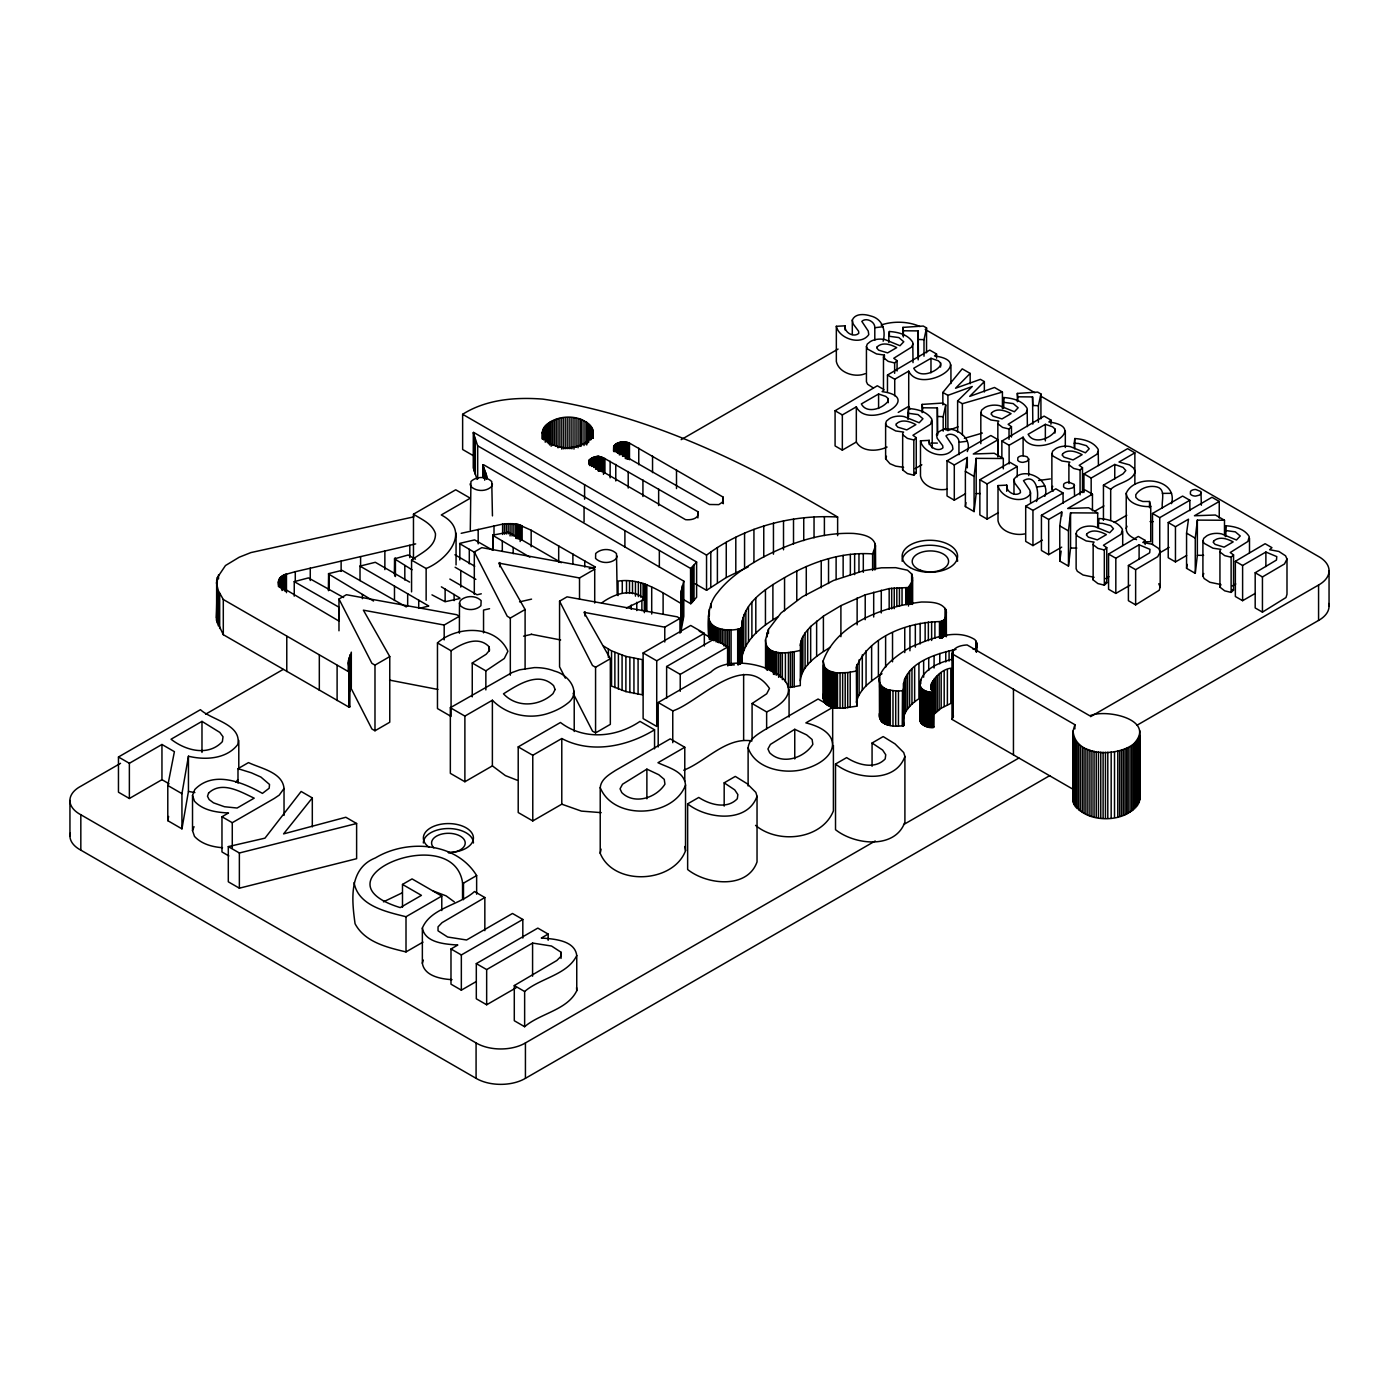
<?xml version="1.0" encoding="UTF-8"?>
<svg xmlns="http://www.w3.org/2000/svg" width="1399" height="1399" viewBox="0 0 1399 1399"><rect width="100%" height="100%" fill="white"/><g stroke="black" fill="none" stroke-linecap="round" stroke-linejoin="round"><path stroke-width="1.5" d="M723.3 499.565L722.339 502.276L718.789 504.619L709.468 504.497L619.879 453.276L613.969 449.236L613.881 446.019L620.561 442.119L629.48 443.116L723.178 497.135L723.3 503.71M883.468 388.765L883.486 356.378L884.413 355.084L876.508 353.93L867.625 349.068L866.436 346.567L867.275 344.049L870.283 341.618A13.465 7.764 0 0 1 885.077 339.607L899.994 345.728L903.771 341.741L898.84 337.579L888.82 336.215L888.82 342.423M908.003 413.23L908.528 408.525C917.149 409.085 927.205 411.481 931.961 419.368L930.58 424.247L912.935 435.281L916.258 437.677L916.258 472.862L913.827 475.17L907.409 473.579L902.652 469.924L902.67 433.393L903.597 432.099L895.692 430.944L886.809 426.083L885.619 423.582L886.459 421.064L889.467 418.633A13.465 7.764 0 0 1 904.261 416.622L919.178 422.743L922.955 418.756L918.024 414.594L908.003 413.23L908.003 419.438M902.652 469.924L902.67 468.578M997.837 456.878L997.854 422.411L998.799 421.116L990.894 419.98L982.011 415.101L980.821 412.6L981.661 410.082L984.651 407.651A13.465 7.764 0 0 1 999.446 405.64L1014.38 411.761L1018.157 407.774L1013.226 403.612L1003.205 402.247L1003.205 408.473M1068.888 483.407L1068.906 463.419L1069.833 462.142L1061.928 460.988L1053.062 456.126L1051.873 453.626L1052.713 451.108L1055.703 448.659A13.465 7.764 0 0 1 1070.497 446.666L1085.432 452.786L1089.209 448.782L1086.463 445.686L1078.507 443.466L1074.24 443.273L1074.24 447.418M1098.512 523.226L1099.037 518.504C1107.658 519.064 1117.696 521.46 1122.453 529.347L1121.089 534.226L1103.444 545.278L1106.766 547.656L1106.766 582.858L1104.336 585.149L1097.9 583.575L1093.144 579.903L1093.161 543.372L1094.105 542.095L1086.201 540.941L1077.317 536.062L1076.128 533.561L1076.968 531.043L1079.958 528.612A13.465 7.764 0 0 1 1094.752 526.601L1109.687 532.739L1113.464 528.735L1110.719 525.639L1102.762 523.401L1098.512 523.226L1098.512 527.353M1093.144 579.903L1093.161 578.574M1225.297 530.483L1225.821 525.762C1234.443 526.321 1244.48 528.717 1249.237 536.621L1247.873 541.483L1230.228 552.535L1233.551 554.913L1233.551 590.116L1231.12 592.407L1224.685 590.833L1219.945 587.16L1219.945 550.629L1220.89 549.352L1212.985 548.198L1204.102 543.319L1202.913 540.818L1203.752 538.318L1206.742 535.869A13.465 7.764 0 0 1 1221.537 533.876L1236.471 539.997L1240.248 535.992L1235.317 531.847L1225.297 530.483L1225.297 536.691M1219.945 587.16L1220.89 584.537L1209.855 582.264L1204.102 578.521L1202.913 576.021L1202.913 540.818M1073.05 731.047C1075.341 757.121 1116.332 756.876 1133.225 744.373C1157.585 719.681 1106.067 708.471 1089.804 715.798L967.129 644.956C961.27 645.254 953.366 646.915 952.019 653.753L1074.869 724.682L1073.05 731.047L1073.05 796.696C1075.271 826.896 1139.153 825.76 1139.468 794.982M413.474 558.656L413.474 514.185L455.724 489.79L470.291 498.201L441.28 514.954C471.533 530.728 447.995 559.513 426.135 568.519L426.135 600.276M1036.467 501.507C1039.789 493.322 1036.099 472.932 1023.491 480.661L1029.909 490.315L1030.451 493.864C1022.739 505.231 1000.582 497.922 998.012 485.575L1006.738 485.121C1005.829 491.836 1015.464 497.205 1020.466 492.623L1020.256 490.507L1014.73 483.075L1013.978 479.315C1023.246 465.587 1051.628 479.437 1044.826 496.33M415.695 543.896L295.276 571.684L284.102 574.849L279.713 578.189L278.436 582.841L281.304 587.003L339.065 621.121M483.145 477.164L483.529 464.695L683.796 581.162L681.278 590.868L680.841 603.354C661.657 592.302 641.616 577.402 618.043 581.127L618.043 595.624M680.841 632.016L683.796 616.364L683.796 581.162M708.593 636.353C707.684 621.296 707.107 604.63 717.704 592.476C728.879 577.944 744.495 567.714 760.234 558.743C788.756 543.389 820.828 532.075 853.617 533.439C861.539 534.173 874.253 536.009 875.494 545.802L875.494 568.571M800.298 645.586L801.767 638.609L805.09 632.96L810.668 626.472L823.399 616.155L840.904 605.627L865.212 594.855L889.169 588.577L908.318 587.493L912.41 581.005L911.641 573.905L907.514 570.215L895.71 567.679L881.405 567.819L863.952 570.635L833.524 580.463L802.396 596.778L781.027 612.989L768.436 629.445L765.55 639.798L765.55 668.774M800.298 680.788C801.889 664.717 818.083 654.977 830.394 647.142M824.833 667.655L829.012 670.943L829.012 706.145L834.434 707.859L842.635 708.209L856.853 706.163L856.45 666.973C869.548 635.758 908.441 622.135 940.565 621.558C945.497 621.086 946.983 614.371 946.126 610.331C941.912 601.605 929.705 602.095 921.504 602.007C884.081 606.466 836.934 623.08 823.137 660.923L823.189 698.136L824.833 702.858L824.833 667.655L823.137 660.923M856.45 702.158C859.301 689.112 871.402 680.579 882 673.776M956.007 649.433C935.686 653.683 901.183 664 903.999 690.057M349.016 692.662L351.306 687.329L351.306 652.144L348.194 663.056L349.715 671.712L349.663 707.09M887.473 375.054L929.723 350.082L936.561 354.017L934.515 355.941C977.936 361.764 920.122 394.85 908.72 371.155L894.73 379.234L887.473 375.054L887.473 391.615M1001.859 441.087L1044.109 416.115L1050.929 420.067L1048.9 421.973C1092.304 427.797 1034.508 460.901 1023.106 437.188L1009.116 445.267L1001.859 441.087L1001.859 457.648M973.057 649.206C978.233 650.99 977.621 641.931 974.771 639.535C957.021 628.501 933.448 637.612 916.048 644.922C905.136 648.139 860.805 678.358 887.631 689.742C892.824 690.529 898.875 691.823 903.946 690.232M879.376 713.577C877.995 726.448 895.325 727.358 903.946 725.434M741.697 626.927L740.421 628.606L740.421 663.808L741.697 662.129L741.697 626.927C742.327 603.004 766.092 588.297 784.559 577.647C811.035 562.223 841.603 551.643 872.609 553.917L875.494 545.802M741.697 662.129L742.327 620.229M933.937 726.693C931.262 729.526 920.315 725.626 919.93 720.223L919.79 683.342C922.71 669.142 938.799 662.776 951.46 659.401M919.877 717.687L919.93 720.223M348.981 707.142L223.298 634.691L216.583 620.457L217.352 577.595L225.466 565.546L239.212 557.222L250.946 552.57L414.017 516.808M216.408 617.886L217.352 577.595M934.06 679.04L934.06 714.242L941.177 708.209L950.813 703.417L950.813 668.215C939.481 669.491 926.523 684.88 933.465 692.225L933.203 727.497M823.364 694.096L823.189 698.136M888.82 336.215L889.344 331.511C897.966 332.07 908.021 334.466 912.778 342.353L913.022 362.638M1003.205 402.247L1003.73 397.543C1012.351 398.103 1022.389 400.499 1027.146 408.386L1027.391 426.608M1074.24 443.273L1074.782 438.552C1083.403 439.111 1093.441 441.507 1098.198 449.411L1098.442 465.552M965.45 493.725L954.293 500.177L947.036 495.98L947.036 460.796L954.293 464.975L967.304 457.456L965.38 471.376L965.38 506.578L974.089 511.597L974.089 476.412L976.187 458.365L1003.31 458.505L1003.31 468.857M974.089 511.597L976.187 493.55L976.187 458.365M1061.701 547.149L1048.673 554.669L1041.433 550.472L1041.433 515.287L1048.673 519.466L1061.701 511.947L1059.777 525.884L1059.777 561.069L1068.469 566.088L1068.469 530.903L1070.567 512.856L1097.69 512.996L1097.69 527.493M1068.469 566.088L1070.567 548.041L1070.567 512.856M1186.632 555.473L1175.457 561.926L1168.217 557.746L1168.217 522.544L1175.457 526.723L1188.485 519.204L1186.562 533.141L1186.562 568.326L1195.271 573.363L1195.271 538.16L1197.352 520.113L1224.492 520.253L1224.492 534.75M1195.271 573.363L1197.352 555.316L1197.352 520.113M542.287 432.501C547.674 412.023 590.763 411.463 593.089 433.882C585.342 452.402 547.236 452.909 542.287 432.501L542.287 438.709M965.38 506.578L965.94 502.591M1059.777 561.069L1061.141 551.119M1186.562 568.326L1187.104 564.357M757.034 796.276C747.311 823.696 706.792 819.219 687.643 803.865L687.643 869.513C706.792 884.868 747.311 889.344 757.034 861.924L757.034 796.276L755.827 792.376L747.136 783.702L735.297 776.41L724.175 782.828L724.175 806.121M904.908 756.439C895.185 783.86 854.684 779.383 835.518 764.029L835.518 829.677C854.684 845.031 895.185 849.508 904.908 822.087L904.908 756.439L903.719 752.557L895.028 743.883L883.171 736.573L872.067 743.009L872.067 766.302M658.195 746.961L658.195 702.49L710.832 672.115C737.798 645.883 830.027 682.607 766.635 711.916L752.085 703.505L752.085 739.511M118.46 756.999L129.373 763.294L161.952 744.478L174.403 751.665L167.793 785.486L167.793 820.671L181.94 828.855L181.94 793.653L188.445 756.212C205.058 760.304 226.655 759.132 237.795 744.46C241.957 724.21 211.389 720.013 200.442 709.678L118.46 756.999L118.46 792.201L129.373 798.497L161.952 779.68L169.069 783.79M181.94 828.855L188.445 791.414L188.445 756.212M167.793 820.671L168.614 816.456M684.776 747.258L657.985 762.717C668.127 767.631 684.531 771.251 685.527 785.101L685.527 850.749C673.164 883.381 613.724 886.441 600.223 853.32L600.223 787.654C600.94 779.226 609.195 774.521 615.577 770.394L670.226 738.847L684.776 747.258L684.776 781.132M600.223 853.32L601.08 849.141M748.115 785.958L748.115 747.835C748.815 739.389 757.069 734.702 763.469 730.558L818.1 699.01L832.667 707.422L832.667 743.429M450.338 707.702L512.244 672.464L519.571 669.824L534.331 667.603A33.821 19.534 0 0 1 554.634 671.118C568.554 674.51 582.491 692.785 567.19 703.627A61.539 35.535 0 0 1 546.449 713.945C527.545 719.471 506.281 714.434 492.378 700.234L464.888 716.096L450.338 707.702L450.338 773.35L464.888 781.744L492.378 765.883L492.378 700.234M685.527 785.101C673.164 817.733 613.724 820.793 600.223 787.654M832.667 707.422L805.876 722.881C845.661 732.621 837.564 760.339 803.411 769.38C784 774.521 755.163 768.716 748.115 747.835M924.005 356.22L924.005 339.66L926.54 327.926L923.305 326.054L902.95 327.383L902.95 335.655M943.188 431.172L943.188 416.675L945.724 404.941L942.489 403.069L922.133 404.398L922.133 412.67M1038.39 422.271L1038.39 405.693L1040.926 393.958L1037.691 392.105L1017.335 393.416L1017.335 401.705M742.327 655.414C746.786 637.647 762.98 625.738 777.896 616.767M1073.05 796.696L1073.733 793.898M918.933 663.546L918.933 698.748C910.434 704.169 900.396 714.224 903.999 725.259M422.953 942.139L406.007 951.915C387.261 947.455 364.824 942.174 355.066 923.742C351.814 900.187 348.334 868.639 375.404 857.919C406.952 838.928 456.161 841.971 476.639 875.564L476.639 894.188M913.022 343.997L911.396 347.232L893.751 358.266L897.074 360.662L897.074 371.015M1027.391 410.047L1025.782 413.265L1008.137 424.317L1011.46 426.695L1011.46 437.048M1098.442 451.055L1096.833 454.273L1079.189 465.325L1082.494 467.703L1082.494 492.553M415.416 559.18L408.158 555.001L394.518 558.831L412.005 569.778M452.017 979.65C441.227 979.09 424.352 976.1 422.358 963.264L422.358 928.062C430.822 907.776 459.397 905.293 474.488 891.548L484.841 897.528L484.841 930.65M422.358 963.264L423.25 960.046M1160.191 551.783L1157.742 556.68L1135.638 569.673L1128.398 565.493L1128.398 600.696L1135.638 604.875L1159.211 590.273L1160.191 586.985L1160.191 551.783L1158.774 548.548L1152.111 544.211L1142.861 542.462L1145.151 540.399L1138.331 536.447L1108.568 554.056L1108.568 589.241L1115.825 593.421L1130.147 585.149M1286.993 559.04L1284.527 563.937L1262.44 576.948L1255.183 572.751L1255.183 607.953L1262.44 612.132L1285.996 597.53L1286.993 594.243L1286.993 559.04L1285.559 555.805L1278.896 551.468L1269.662 549.72L1271.936 547.656L1265.116 543.721L1235.352 561.314L1235.352 596.499L1242.609 600.696L1255.148 593.456M903.597 467.301L895.692 466.147L889.939 463.699L885.619 458.767L886.459 456.266M1053.062 491.311L1051.873 488.811L1052.713 486.31M1136.495 539.647C1132.001 537.443 1125.88 534.313 1126.23 528.455L1126.23 493.252C1134.589 473.579 1178.325 477.828 1171.558 503.657M1126.23 528.455L1126.982 526.216M1202.913 576.021L1203.752 573.503M576.755 955.517C567.382 974.998 540.014 978.146 524.642 991.506L514.29 985.543L514.29 1020.728L524.642 1026.709C540.014 1013.331 567.382 1010.183 576.755 990.719L576.755 955.517C574.779 940.041 553.304 938.939 541.326 938.012L548.163 934.077L548.163 940.285M470.291 529.976L470.938 481.483C476.359 476.202 486.415 476.115 491.748 481.588L492.448 515.899M459.484 603.021L460.358 600.573C465.762 595.309 475.835 595.222 481.151 600.678L480.906 605.697C475.52 610.943 465.552 610.821 460.236 605.505L459.484 603.021L459.379 633.205M1073.016 789.246L952.019 719.401L953.488 715.973M492.448 484.124L491.504 486.607C486.118 491.836 476.132 491.714 470.833 486.397L470.081 483.932M617.186 556.155L616.242 558.621C610.856 563.867 600.888 563.745 595.572 558.428L595.677 553.497C601.098 548.233 611.171 548.146 616.487 553.602L617.186 594.26M222.511 847.724C212.333 846.92 201.666 844.157 194.496 836.41L192.52 830.621L192.52 795.436L194.793 789.543C213.505 770.097 242.796 782.286 262.435 793.39L269.168 788.232L269.535 784.472L260.896 777.057L251.4 772.825L237.987 768.663L237.987 783.16M192.52 830.621L194.041 826.704M1028.72 459.099L1026.988 461.355L1023.071 462.352A5.509 3.183 0 0 1 1017.755 460.288L1017.842 457.77A5.544 3.2 0 0 1 1023.071 455.742L1027.041 456.756L1028.72 459.099L1028.72 475.66M1074.572 485.558L1072.823 487.814L1068.923 488.811A5.509 3.183 0 0 1 1063.59 486.765L1063.677 484.229A5.544 3.2 0 0 1 1068.906 482.2L1074.17 484.334L1074.572 495.911M1201.356 492.815L1199.608 495.071L1195.708 496.085A5.509 3.183 0 0 1 1190.392 494.022L1190.462 491.486A5.544 3.2 0 0 1 1195.69 489.475L1200.972 491.591L1201.356 505.231M237.987 768.663L248.497 762.595C260.739 768.471 282.598 772.248 284.032 788.511L279.24 795.104L274.326 798.427L232.269 822.699L221.969 816.754L221.969 851.956L228.824 855.926M852.306 334.518L852.306 320.039C855.296 313.149 864.565 314.023 870.475 315.912C882.384 318.675 886.057 330.164 883.154 341.199M589.171 460.149L588.944 462.894L594.732 466.969L685.527 519.659C690.441 520.288 699.92 518.907 697.909 511.719L603.494 457.823L598.107 456.371L592.302 457.788L589.171 460.149L588.979 464.59M235.801 782.268L237.795 779.663M312.309 797.92L283.577 833.891L345.833 817.261L356.623 823.504L356.623 858.689L239.369 888.19L228.299 881.807L228.299 846.605L264.971 838.158L301.135 791.467L312.309 797.92L312.309 826.896M942.856 404.853L942.856 392.437L962.232 368.846L970.154 373.428L970.154 383.781M690.739 603.651L690.931 568.414L696.615 562.031L473.701 432.413M691.228 568.204L690.949 603.616L696.615 597.233L696.615 562.031M970.154 373.428L955.552 388.24L980.419 379.339L984.354 381.612L984.354 391.965M984.354 381.612L969.717 396.372L994.497 387.471L1002.418 392.052L1002.418 408.613M957.616 432.011L957.616 400.953L972.27 386.491L947.91 395.357L942.856 392.437M894.643 373.306L894.643 362.953L897.074 360.662M913.827 475.17L913.827 439.968L916.258 437.677M1009.029 439.338L1009.029 429.003L1011.46 426.695M1080.08 494.861L1080.08 470.012L1082.494 467.703M1104.336 585.149L1104.336 549.964L1106.766 547.656M1231.12 592.407L1231.12 557.222L1233.551 554.913M695.303 583.82L706.547 590.326L706.547 555.123C743.848 527.091 791.274 514.395 837.634 517.018L837.634 535.642M706.547 590.326L726.256 577.525L748.308 566.822M601.518 603.056C613.619 594.085 631.981 587.23 644.747 599.192L644.747 611.625M411.568 591.864L411.568 560.107C420.574 553.147 435.893 547.306 435.474 533.684C432.378 523.663 421.624 519.449 413.474 514.185M383.448 901.848L402.23 892.824M708.593 615.647C708.663 630.949 729.701 631.614 740.421 628.606M626.367 607.97L644.747 599.192M473.824 455.952L462.632 449.499L462.632 414.296C486.327 399.292 515.566 397.019 542.882 399.117C648.314 414.576 746.699 462.947 837.634 517.018M338.978 630.792L338.978 599.017L346.445 594.715L456.686 614.703L459.379 616.26L444.183 625.038L363.39 610.174L389.761 656.586L389.761 722.234L374.984 730.768L371.907 728.984L350.607 687.364M474.313 594.295L474.313 551.94L481.781 547.639L592.022 567.627L594.715 569.183L594.715 603.074M120.541 763.329L80.827 786.238A33.419 19.289 0 0 0 80.827 814.743L80.827 850.137L476.08 1078.332A34.38 19.848 0 0 0 525.429 1078.332L1049.775 775.606M205.618 714.189L283.14 669.439M681.156 439.653L838.053 349.068M201.981 721.377L171.045 739.232C185.455 750.511 208.171 756.772 222.371 741.645L223.018 736.766L219.8 732.394L201.981 721.377L201.981 752.435M594.715 569.183L579.518 577.962L498.726 563.097L525.097 609.509L525.097 668.809M338.978 599.017L371.907 663.336L374.984 665.12L389.761 656.586M835.081 410.746L877.33 385.774L884.168 389.709L882.122 391.633C925.543 397.456 867.73 430.542 856.328 406.847L842.338 414.926L835.081 410.746L835.081 445.931L842.338 450.128L856.328 442.032L856.328 406.847M437.467 642.91L451.073 650.78L451.073 716.428L437.467 708.559L437.467 642.91C457.263 625.353 496.26 624.776 507.889 651.287L504.287 658.509L485.855 670.855L472.25 663.004L472.25 696.877M930.982 358.301L913.739 368.252C919.16 378.622 935.249 372.921 940.67 365.261L940.548 362.918L938.169 360.715L930.982 358.301L930.982 372.799M878.589 393.993L861.347 403.944C866.768 414.314 882.856 408.613 888.278 400.953L888.155 398.593L885.777 396.407L878.589 393.993L878.589 408.491M451.073 650.78C461.757 643.557 478.336 635.321 489.125 646.793L489.545 650.238L486.153 654.277L472.25 663.004M474.313 551.94L507.242 616.26L510.32 618.043L525.097 609.509M565.371 678.165L559.565 666.816L559.565 601.168L567.032 596.848L677.256 616.837L679.966 618.41L679.966 633.222M898.228 412.408L908.72 406.34L908.72 371.155M221.969 816.754L228.509 812.976C216.425 812.364 203.152 810.581 194.496 801.225L192.52 795.436M679.966 618.41L664.77 627.172L583.978 612.325L610.331 658.719L610.331 724.367L595.572 732.901L592.494 731.135L573.118 693.292M915.121 468.665L921.836 464.783M947.036 460.796L990.824 435.509L998.064 439.706L998.064 456.266M559.565 601.168L592.494 665.487L595.572 667.253L610.331 658.719M998.064 439.706L973.284 454.01L994.252 453.276L1003.31 458.505M704.327 633.327L656.726 660.8L656.726 726.448L643.12 718.596L643.12 652.948L690.704 625.458L704.327 633.327L704.327 646.023M1045.35 424.334L1028.125 434.285C1033.546 444.655 1049.617 438.954 1055.056 431.312L1054.916 428.951L1052.555 426.765L1045.35 424.334L1045.35 440.912M998.396 512.594L987.117 519.116L979.86 514.937L979.86 479.735L1009.973 462.352L1017.23 466.532L1017.23 476.884M601.22 812.644L581.407 811.105L561.786 804.18L532.774 820.933L518.207 812.539L518.207 746.891L560.457 722.496C583.995 740.543 616.312 737.535 639.99 721.394L654.557 729.788L654.557 748.85M666.624 698.276L666.624 666.519L714.224 639.028L727.83 646.898L727.83 665.959M979.86 479.735L987.117 483.932L1017.23 466.532M518.207 746.891L532.774 755.285L561.786 738.532C591.34 754.131 627.207 746.541 654.557 729.788M666.624 666.519L680.229 674.37L727.83 646.898M1042.36 540.154L1032.952 545.593L1025.694 541.396L1025.694 506.211L1055.808 488.811L1063.065 493.008L1063.065 503.36M658.195 702.49L672.762 710.902C698.731 702.543 743.673 650.343 769.467 688.413L766.704 693.799L752.085 703.505M1083.928 492.518L1083.928 473.876L1127.611 448.659L1134.869 452.839L1134.869 483.897M1025.694 506.211L1032.952 510.39L1063.065 493.008M1083.928 473.876L1091.168 478.056L1114.758 464.451L1123.047 467.388L1125.793 470.536L1122.995 473.859L1103.444 485.138L1103.444 520.341M1134.869 452.839L1119.008 462.002L1129.483 464.87L1133.645 468.105L1135.254 471.48C1132.595 481.746 1117.469 482.638 1110.684 489.335L1103.444 485.138M1041.433 515.287L1085.204 490L1092.462 494.197L1092.462 510.757M402.492 907.199L402.492 884.43L412.058 878.904L441.787 896.059L441.787 910.557M1092.462 494.197L1067.664 508.502L1088.632 507.767L1097.69 512.996M646.88 769.135L622.52 784.244L620.054 788.809L621.786 792.603C634.429 805.177 656.341 797.85 664.945 784.157L664.245 779.348L658.789 774.731L646.88 769.135L646.88 798.794M1094.805 511.16L1103.881 505.931M402.492 884.43L421.431 895.36L400.236 907.601C308.794 879.516 452.996 820.234 462.544 882.612L463.489 883.154L476.639 875.564M354.087 882.559C358.057 905.887 386.474 911.833 406.007 916.73L441.787 896.059M683.744 770.219C706.128 761.353 725.959 736.836 751.997 740.928M1114.269 522.457L1126.772 515.234M484.841 897.528L442.067 922.641L438.044 926.837L438.027 930.825L447.628 937.015L466.567 939.988L512.489 913.477L522.824 919.458L522.824 938.082M1152.496 544.526L1152.496 513.468L1182.61 496.085L1189.85 500.265L1189.85 510.618M1152.496 513.468L1159.736 517.647L1189.85 500.265M794.754 729.299L770.412 744.408L767.929 748.972L769.66 752.767C782.321 765.358 804.233 758.013 812.836 744.338L812.12 739.529L806.663 734.895L794.754 729.299L794.754 758.957M1168.217 522.544L1211.989 497.275L1219.246 501.454L1219.246 518.015M687.643 803.865L698.766 797.447C709.783 804.687 727.008 809.601 737.308 798.742L737.868 794.58L734.737 789.893L724.175 782.828M1108.568 554.056L1115.825 558.236L1139.101 544.788L1149.995 549.352L1149.681 552.797L1128.398 565.493M1219.246 501.454L1194.449 515.759L1215.416 515.024L1224.492 520.253M476.237 981.556L461.338 990.16L450.985 984.179L450.985 948.977L457.805 945.042C445.756 944.168 425.174 943.118 422.358 928.062M1105.612 578.644L1108.97 576.703M450.985 948.977L461.338 954.957L522.824 919.458M1169.144 547.411L1159.736 552.85L1159.736 517.647M516.039 987.816L486.66 1004.779L476.307 998.799L476.307 963.614L537.811 928.097L548.163 934.077M835.518 764.029L846.64 757.611C857.657 764.851 874.9 769.765 885.2 758.905L885.742 754.761L882.629 750.074L872.067 743.009M476.307 963.614L486.66 969.577L532.582 943.066L551.538 946.039L561.016 952.212L561.086 956.234L556.802 960.518L514.29 985.543M1235.352 561.314L1242.609 565.493L1265.885 552.045L1276.78 556.61L1276.465 560.055L1255.183 572.751M1232.397 585.919L1235.772 583.978M80.827 814.743L476.08 1042.937A34.38 19.848 0 0 0 525.429 1042.937L875.214 840.991M903.579 824.606L1018.909 758.013M1090.59 716.638L1318.575 585.027A34.276 19.796 0 0 0 1318.575 556.522L1040.559 396.022M1136.845 725.329L1318.575 620.422A34.276 19.796 0 0 0 1328.735 603.529M595.205 567.277L589.136 568.711M428.601 606.082L420.032 608.198M933.623 692.173L933.465 727.428M406.305 606.956L342.055 570.355L328.625 573.642L328.45 590.693M865.177 373.673C855.139 377.992 838.805 372.903 836.34 361.502L836.34 326.299L845.066 325.827C844.157 332.542 853.792 337.911 858.794 333.329L858.584 331.231L853.058 323.799L852.306 320.039M887.071 447.05C877.575 451.58 862.186 452.279 856.328 442.032M459.694 598.58L445.057 601.727L431.976 594.855M944.535 428.601L947.91 430.542L958.053 426.852M957.616 400.953L962.372 403.699L1002.418 392.052M964.383 438.324L982.395 433.078M294.245 596.131L294.245 581.634L308.41 577.909L343.612 597.513M1050.352 478.913L1038.635 480.487M228.299 846.605L239.369 852.988L356.623 823.504M360.015 580.602L360.015 566.105L375.317 562.293L409.61 582.089M932.748 727.55L933.29 692.278M461.18 533.316L502.608 524.118L518.032 524.38L531.165 530.221L595.274 566.997M519.554 601.867L531.55 599.139M523.558 636.16L531.55 634.324M489.545 608.705L483.547 610.069L483.547 632.838M481.291 593.806L477.042 594.767L449.848 579.064M947.106 489.178C937.347 491.206 922.641 486.957 920.49 476.027L920.49 440.825L929.216 440.353C928.306 447.068 937.942 452.437 942.943 447.855L942.734 445.756L937.208 438.324L936.456 434.564C945.724 420.837 974.106 434.669 967.304 451.58M1024.61 533.928C1014.852 535.974 1000.163 531.707 998.012 520.778L998.012 485.575M765.55 639.798C765.305 657.233 789.456 653.106 800.298 650.395M788.424 652.511L788.424 687.696L800.298 685.58L800.455 643.243M933.116 692.313L932.941 727.532M829.012 670.943L836.462 672.936L847.707 672.569L856.853 670.978L856.45 666.973M874.795 340.149L874.795 327.733L883.154 326.701M958.945 454.675L958.945 442.259L967.304 441.227M1036.467 487.009L1044.826 485.978M727.585 629.847L727.585 665.05L734.388 664.875M1145.186 541.798L1150.73 541.693L1150.73 506.49L1149.541 501.489L1142.826 501.489L1138.489 499.915L1135.866 497.432L1135.778 494.721C1140.15 488.006 1149.348 485.033 1157.008 486.974C1166.329 489.475 1161.153 501.314 1162.394 507.889M1150.73 506.49C1141.689 507.26 1127.437 503.92 1126.23 493.252M1162.394 493.392L1171.558 493.305M976.187 493.55L980.349 493.567M1070.567 548.041L1076.828 548.076M1197.352 555.316L1203.612 555.333M1150.083 521.6L1153.196 521.635M902.95 327.383L903.369 330.776L918.181 330.898L918.426 358.109M1017.335 393.416L1017.755 396.809L1032.567 396.931L1032.812 405.5L1038.39 405.693M922.133 404.398L922.553 407.791L937.365 407.913L937.61 435.124M931.017 443.046L937.365 443.098M918.426 339.467L924.005 339.66M937.61 416.482L943.188 416.675M919.79 683.342C919.598 689.917 927.257 692.418 932.661 692.348M1094.105 577.28L1083.071 575.006L1077.317 571.264L1076.128 568.763L1076.128 533.561M611.538 650.867L625.895 656.411L642.316 659.611L642.316 694.796L625.895 691.596L611.538 686.052L611.538 650.867L603.529 646.058M894.643 362.953L888.225 361.379L883.468 357.707M1009.029 429.003L1002.593 427.412L997.837 423.74M913.827 439.968L907.409 438.394L902.652 434.722M1080.08 470.012L1073.645 468.42L1068.888 464.765M1231.12 557.222L1224.685 555.63L1219.945 551.975M1104.336 549.964L1097.9 548.373L1093.144 544.718M188.445 791.414L194.881 792.568M531.235 634.272L560.632 639.955M389.587 680.124L437.887 689.462M433.218 890.988L446.141 895.885L454.29 901.865M517.105 780.187L505.389 775.606L492.378 765.883M1232.187 589.556L1233.551 590.116M914.894 472.302L916.258 472.862M1105.385 582.281L1106.766 582.858M873.378 387.995L867.625 384.253L866.436 381.752L866.436 346.567M216.408 582.701L218.261 590.57L223.298 599.489L348.981 671.94L349.05 707.177M492.728 550.227L474.611 539.892L459.869 543.337L459.799 559.915M473.247 432.641L477.689 445.844L690.546 568.414L690.651 603.651L683.202 599.402M294.245 581.634L338.785 607.096L338.785 619.512M925.211 329.43L1034.893 392.752M1186.562 533.141L1195.271 538.16M965.38 471.376L974.089 476.412M1059.777 525.884L1068.469 530.903M462.632 414.296L706.547 555.123M699.238 631.141L714.102 639.728M561.331 562.713L508.467 532.18L492.903 535.1L492.798 549.842L492.745 535.187M529.854 557.169L492.798 535.345M643.12 652.948L656.726 660.8M454.937 554.773L474.716 566.193M411.568 560.107L426.135 568.519M360.015 566.105L428.601 605.924M167.793 785.486L181.94 793.653M441.367 586.846L459.869 598.02M328.433 573.905L373.533 601.028M459.624 543.616L474.698 552.483M455.13 567.242L475.87 579.378M825.375 668.285L825.375 703.487L828.26 705.726L828.26 670.541M755.565 825.375C778.299 844.436 821.878 839.592 833.402 810.913L833.402 745.265M908.72 406.34L910.049 408.98M482.83 465.098L487.079 477.811M1158.774 583.75L1160.191 586.985M473.771 469.714L473.527 432.378L473.247 467.826L477.094 479.385M348.841 704.047L349.715 706.897M684.793 846.517L685.527 850.749M920.49 440.825C923.078 453.171 945.234 460.481 952.946 449.114L952.387 445.564L945.969 435.911C950.306 431.609 959.399 436.208 958.945 442.259M836.34 326.299C838.91 338.645 861.084 345.955 868.779 334.588L868.237 331.038L861.819 321.385C866.156 317.083 875.249 321.7 874.795 327.733M576.563 987.589L576.755 990.719M1329.05 570.775L1329.05 606.169M1318.575 585.027L1318.575 620.422M1265.885 552.045L1265.885 566.543M1262.44 576.948L1262.44 612.132M1249.499 538.265L1249.499 552.762M1242.609 565.493L1242.609 600.696M1225.821 525.762L1225.821 536.114M1175.457 526.723L1175.457 561.926M1149.541 501.489L1149.541 507.697M1145.151 540.399L1145.151 544.543M1139.818 730.75L1139.94 799.231M1139.713 735L1139.713 800.648M1139.293 736.434L1139.293 802.082M1139.101 544.788L1139.101 559.285M1138.699 737.85L1138.699 803.498M1137.929 739.249L1137.929 804.897M1136.985 740.596L1136.985 806.244M1135.883 741.907L1135.883 807.555M1135.638 569.673L1135.638 604.875M1134.624 743.166L1134.624 808.814M1133.225 744.373L1133.225 810.021M1131.669 745.51L1131.669 811.158M1129.99 746.576L1129.99 812.224M1128.171 747.591L1128.171 813.239M1126.615 748.325L1126.615 813.973M1124.988 749.007L1124.988 814.655M1123.275 749.619L1123.275 815.267M1122.697 531.008L1122.697 545.505M1121.491 750.161L1121.491 815.809M1119.655 750.651L1119.655 816.299M1117.784 751.053L1117.784 816.701M1115.825 558.236L1115.825 593.421M1114.758 464.451L1114.758 478.93M1114.513 751.595L1114.513 817.261M1111.173 752.015L1111.173 817.663M1110.684 489.335L1110.684 520.393M1107.798 752.26L1107.798 817.908M1105.455 752.33L1105.455 817.978M1103.111 752.312L1103.111 817.96M1100.768 752.172L1100.768 817.82M1098.46 751.945L1098.46 817.593M1096.239 751.63L1096.239 817.278M1094.053 751.211L1094.053 816.859M1091.937 750.703L1091.937 816.351M1091.168 478.056L1091.168 494.634M1089.908 750.091L1089.908 815.739M1087.862 749.374L1087.862 815.022M1085.904 748.587L1085.904 814.235M1084.05 747.713L1084.05 813.361M1082.301 746.769L1082.301 812.417M1080.36 745.562L1080.36 811.21M1078.577 744.268L1078.577 809.916M1077.003 742.904L1077.003 808.552M1076.006 741.907L1076.006 807.555M1075.149 740.858L1075.149 806.506M1074.869 724.682L1074.869 728.914M1074.782 438.552L1074.782 448.904M1074.432 739.791L1074.432 805.439M1073.855 738.672L1073.855 804.32M1073.383 737.5L1073.383 803.148M1072.788 733.863L1073.033 801.942M1065.321 430.944L1065.321 447.523M1061.701 511.947L1061.701 516.091M1054.916 428.951L1054.916 433.095M1051.873 453.626L1051.873 488.811M1050.929 420.067L1050.929 424.194M1048.673 519.466L1048.673 554.669M1040.926 393.958L1040.926 418.808M1032.952 510.39L1032.952 545.593M1032.567 396.931L1032.812 424.142M1030.521 492.011L1030.521 502.363M1023.106 437.188L1023.106 455.829M1017.755 396.809L1017.755 400.953M1013.978 479.315L1013.978 493.795M1013.453 689.217L1013.453 754.865M1009.116 445.267L1009.116 463.908M1006.738 485.121L1006.738 491.329M1003.73 397.543L1003.73 407.896M987.117 483.932L987.117 519.116M980.821 412.6L980.821 443.658M976.607 643.05L976.694 651.882M976.485 642.386L976.485 650.675M976.275 641.739L976.275 652.091M975.96 641.092L975.96 651.444M967.304 457.456L967.304 467.808M962.372 403.699L962.372 434.757M954.293 464.975L954.293 500.177M953.051 651.06L953.051 716.708M952.719 651.829L952.719 717.477M952.509 650.028L952.509 660.38M952.019 653.753L952.019 719.401M950.935 364.912L950.935 383.553M949.082 650.745L949.082 661.097M947.91 395.357L947.91 430.542M947.385 669.684L947.385 704.869M946.301 611.101L946.389 636.737M946.126 610.331L946.214 635.338M945.724 404.941L945.724 429.79M945.846 609.562L945.846 636.475M945.759 651.602L945.759 661.954M945.567 608.985L945.392 636.003M945.234 608.425L945.234 635.338M944.797 618.55L944.797 635.111M944.028 619.705L944.028 636.265M944.185 671.275L944.185 706.478M943.695 620.089L943.695 636.65M943.311 620.457L943.311 637.017M942.874 637.384L942.874 620.824L942.611 637.559M942.454 621.069L942.296 637.717M942.139 621.208L941.964 637.839M941.772 621.331L941.772 637.892M941.579 621.383L941.579 637.944M941.09 621.471L941.09 638.031M941.177 673.024L941.177 708.209M940.548 362.918L940.548 367.045M940.565 621.558L940.565 638.119M940.041 621.611L940.041 638.171M939.778 653.455L939.778 663.808M939.498 621.628L939.498 638.206M939.114 674.405L939.114 709.608M937.365 407.913L937.365 434.827M937.225 675.874L937.225 711.077M936.561 354.017L936.561 358.161M935.546 677.431L935.546 712.616M934.899 621.733L934.899 638.294M934.095 655.589L934.095 668.005M933.867 691.421L933.745 727.288M932.766 680.718L932.766 691.071M932.206 421.012L932.206 447.942M931.909 682.135L931.909 690.407M931.629 621.821L931.629 640.462M931.402 692.295L931.402 727.48M931.279 683.586L931.279 689.794M930.895 685.02L930.895 689.165M930.16 692.173L930.16 727.358M929.216 440.353L929.216 444.497M929.303 692.05L929.303 727.253M928.726 657.985L928.726 670.401M928.359 622.065L928.359 640.69M928.464 691.893L928.464 727.095M927.642 691.701L927.642 726.903M926.837 691.473L926.837 726.676M926.54 327.926L926.54 352.775M926.086 691.228L926.086 726.413M925.351 690.931L925.351 726.133M925.141 622.433L925.141 641.074M924.652 690.616L924.652 725.819M924.005 690.267L924.005 725.469M923.637 660.643L923.637 677.203M923.375 689.899L923.375 725.084M922.798 689.497L922.798 724.682M922.553 407.791L922.553 411.936M922.273 689.077L922.273 724.262M921.801 688.623L921.801 723.825M921.381 688.168L921.381 723.37M921.014 687.696L921.014 722.881M920.752 679.582L920.752 683.709M920.717 687.206L920.717 722.409M920.455 686.699L920.455 721.901M920.157 623.272L920.157 643.977M920.14 685.877L920.14 721.062M918.181 330.898L918.181 359.875M915.331 624.391L915.331 647.16M914.631 666.658L914.631 701.843M912.585 577.297L912.585 604.211M912.305 575.479L912.305 604.455M911.921 574.412L912.148 603.931M911.956 668.949L911.956 704.134M911.641 573.905L911.623 604.333M911.239 584.38L911.239 603.004M910.766 585.097L910.766 603.738M910.207 585.814L910.207 604.438M909.927 625.948L909.927 650.797M909.577 671.345L909.577 706.53M908.843 587.16L908.738 603.808M908.528 408.525L908.528 416.797M908.598 587.335L908.476 606.047M908.318 587.493L908.178 604.123M908.003 587.615L907.846 604.228M907.654 587.72L907.654 604.281M907.531 673.828L907.531 709.031M907.391 587.772L907.391 604.333M907.112 587.825L907.112 604.385M906.814 587.86L906.814 604.42M906.517 587.895L906.517 604.455M906.237 587.895L906.237 604.473M905.94 587.912L905.94 604.473M905.8 676.417L905.8 711.601M904.961 677.99L904.961 713.193M904.751 627.749L904.751 652.599M904.331 679.617L904.331 714.819M903.754 689.165L903.737 725.609M903.492 688.588L903.562 725.679M903.369 330.776L903.369 336.984M903.404 683.307L903.159 725.784M902.932 690.634L902.932 725.819M902.722 690.651L902.722 725.854M902.512 690.669L902.285 725.889M902.04 587.79L902.04 604.351M899.435 587.72L899.435 606.362M898.455 690.774L898.455 725.976M896.829 587.772L896.829 606.414M895.71 690.739L895.71 725.941M894.73 379.234L894.73 395.795M894.241 587.93L894.241 608.635M892.982 690.581L892.982 725.784M892.527 632.82L892.527 661.797M891.688 588.21L891.688 608.915M890.306 690.284L890.306 725.486M889.344 331.511L889.344 335.638M889.169 588.577L889.169 609.282M889.397 690.144L889.397 725.329M888.505 689.969L888.505 725.154M888.155 398.593L888.155 402.737M887.631 689.742L887.631 724.944M886.791 689.497L886.791 724.682M885.987 689.217L885.987 724.402M885.619 423.582L885.619 458.767M885.619 636.335L885.619 667.393M885.235 688.885L885.235 724.087M884.5 688.553L884.5 723.738M884.413 355.084L884.413 359.228M883.836 688.168L883.836 723.37M883.206 687.783L883.206 722.968M882.629 687.364L882.629 722.549M882.104 686.909L882.104 722.111M881.65 686.437L881.65 721.639M881.283 590.168L881.283 612.937M881.248 685.965L881.248 721.15M880.898 685.458L880.898 720.66M880.303 684.356L880.303 719.558M879.831 683.237L879.831 718.439M879.674 677.116L879.674 687.469M879.376 678.393L879.499 717.302M878.397 640.829L878.397 676.032M875.197 543.529L875.389 569.166M874.9 549.3L874.9 570.005M874.288 550.751L874.288 569.376M873.693 592.144L873.693 616.994M872.609 553.917L872.609 570.477M871.629 645.761L871.629 680.946M866.068 650.622L866.068 685.825M865.212 594.855L865.212 619.705M863.305 553.707L863.305 572.331M862.309 654.889L862.309 690.092M858.969 553.707L858.969 572.348M859.108 659.803L859.108 695.006M857.132 597.95L857.132 624.863M856.922 664.473L856.853 706.163M856.678 665.294L856.503 702.998M854.632 553.917L854.632 574.622M850.347 554.336L850.347 575.024M850.19 672.167L850.19 707.369M847.707 672.569L847.707 707.754M845.188 672.849L845.188 708.034M845.066 325.827L845.066 329.972M843.142 555.386L843.142 576.073M842.635 673.006L842.635 708.209M842.338 414.926L842.338 450.128M840.904 605.627L840.904 636.685M840.065 673.059L840.065 708.261M837.494 673.006L837.494 708.191M836.462 672.936L836.462 708.121M836.112 556.767L836.112 579.536M835.448 672.832L835.448 708.016M834.434 672.674L834.434 707.859M833.454 672.482L833.454 707.667M832.492 672.254L832.492 707.439M831.566 671.975L831.566 707.177M830.674 671.66L830.674 706.862M829.817 671.328L829.817 706.512M828.54 558.656L828.54 583.505M827.439 670.016L827.439 705.218M826.669 669.474L826.669 704.659M825.987 668.897L825.987 704.082M824.396 516.913L824.396 535.555M824.378 667.008L824.378 702.211M824.011 666.344L824.011 701.529M823.714 665.662L823.714 700.847M823.399 616.155L823.399 651.357M823.521 664.962L823.521 700.165M821.23 560.877L821.23 587.79M816.631 621.156L816.631 656.341M814.043 517.105L814.043 537.811M810.668 626.472L810.668 661.675M807.678 629.655L807.678 664.857M806.279 566.508L806.279 595.484M805.09 632.96L805.09 668.162M803.743 517.822L803.743 540.591M802.904 636.353L802.904 671.555M801.767 638.609L801.767 673.811M800.945 640.917L800.945 676.102M796.783 571.002L796.783 599.979M794.212 651.654L794.212 686.857M793.513 519.064L793.513 543.914M792.324 652.021L792.324 687.206M790.383 652.301L790.383 687.486M789.071 689.515L789.071 717.057M785.399 652.686L785.399 681.663M784.559 577.647L784.559 610.786M783.51 520.813L783.51 549.807M782.356 652.703L782.356 679.617M780.485 652.634L780.485 677.466M778.631 652.476L778.631 677.326M776.812 652.266L776.812 675.035M775.92 652.126L775.92 674.895M775.063 651.951L775.063 672.639M774.224 651.724L774.224 674.51M773.455 523.139L773.455 554.196M773.42 651.479L773.42 674.248M772.895 584.52L772.895 619.722M772.65 651.2L772.65 671.905M771.688 650.78L771.688 671.485M770.779 650.325L770.779 671.03M769.94 649.836L769.94 670.541M769.17 649.311L769.17 670.016M768.471 648.769L768.471 669.456M768.436 629.445L768.436 633.59M767.859 648.174L767.859 668.879M767.334 647.562L767.334 670.348M767.002 632.855L767.002 636.982M766.897 646.933L766.897 669.719M766.635 711.916L766.635 728.862M766.355 645.936L766.355 668.705M765.952 644.904L765.952 667.673M765.445 589.626L765.445 624.811M763.767 525.937L763.767 556.994M755.81 598.038L755.81 633.24M753.939 529.347L753.939 562.468M751.893 602.287L751.893 637.489M748.482 606.694L748.482 641.879M745.859 610.838L745.859 646.041M744.565 533.141L744.565 568.344M743.796 615.105L743.796 650.308M743.638 674.335L743.638 739.984M742.904 617.641L742.904 652.843M742.082 622.817L742.082 658.002M741.645 627.137L741.47 662.741M741.365 627.731L741.208 663.126M741.05 628.116L740.858 663.476M740.648 628.448L740.648 663.651M740.193 628.746L739.966 664.053M739.721 628.973L739.721 664.175M739.459 629.078L739.459 664.28M739.179 629.165L739.179 664.368M738.899 629.253L738.899 664.455M738.62 629.323L738.62 664.525M738.305 629.375L738.305 664.577M738.007 629.428L738.007 664.63M737.693 629.463L737.693 664.665M735.804 537.268L735.804 572.453M731.082 629.882L731.082 665.085M729.316 629.917L729.316 665.102M726.256 542.34L726.256 577.525M725.836 629.707L725.836 646.268M724.052 629.48L724.052 646.041M723.178 497.135L723.178 503.343M722.286 629.183L722.286 643.662M720.572 628.798L720.572 643.295M718.981 628.378L718.981 642.875M717.39 547.534L717.39 582.718M717.46 627.889L717.46 642.386M715.991 627.329L715.991 641.826M715.274 627.014L715.274 639.43M714.609 626.665L714.609 639.098M713.98 626.297L713.98 640.794M713.385 625.895L713.385 640.392M712.86 625.475L712.86 639.973M711.916 624.619L711.916 639.116M711.182 603.651L711.182 607.778M711.094 623.727L711.094 638.224M710.797 551.975L710.797 587.178M710.377 622.8L710.377 639.36M709.8 621.838L709.8 638.399M709.345 609.247L709.345 615.455M709.345 620.859L709.345 639.483M708.768 612.43L708.768 616.574M708.803 618.848L708.803 637.472M697.909 511.719L697.909 517.927M694.026 565.091L694.026 600.276M692.995 566.28L692.995 601.465M692.05 567.329L692.05 602.514M682.327 585.726L682.327 620.929M681.75 587.93L681.75 623.132M681.278 590.868L681.278 626.07M680.946 593.98L680.841 632.331M680.229 674.37L680.229 691.316M676.504 469.942L676.504 488.566M672.762 710.902L672.762 742.677M664.77 627.172L664.77 642.001M663.109 593.438L663.109 614.144M659.349 550.559L659.349 567.137M658.649 489.003L658.649 505.564M652.546 456.039L652.546 472.6M651.707 587.108L651.707 614.021M646.828 584.66L646.828 611.573M645.621 584.152L645.621 611.066M644.362 583.68L644.362 612.675M642.928 479.927L642.928 496.488M643.068 583.278L643.068 599.839M641.879 600.223L641.879 610.576M640.742 582.666L640.742 597.146M638.766 448.205L638.766 464.765M638.364 582.141L638.364 596.621M638.084 659.034L638.084 694.236M636.772 602.304L636.772 610.576M635.461 581.634L635.461 596.131M633.939 658.317L633.939 693.519M632.505 581.25L632.505 593.683M631.211 605.102L631.211 609.247M629.865 657.443L629.865 692.627M629.48 443.116L629.48 459.676M629.515 581.005L629.515 593.421M629.06 442.906L629.06 459.467M628.606 442.714L628.606 459.274M628.151 442.539L628.151 459.099M628.203 471.48L628.203 488.041M627.661 442.399L627.661 458.959M627.154 442.259L627.154 458.82M626.63 442.154L626.63 458.715M626.507 580.882L626.507 593.298M625.983 442.049L625.983 458.61M625.895 656.411L625.895 691.596M625.301 441.962L625.301 458.522M624.898 530.798L624.898 547.359M624.636 441.909L624.636 456.389M623.937 441.874L623.937 456.371M623.255 441.874L623.255 456.371M622.572 441.892L622.572 456.389M622.275 580.9L622.275 593.316M621.89 441.944L621.89 454.36M622.083 655.222L622.083 690.424M621.226 442.032L621.226 454.448M620.561 442.119L620.561 454.553M619.914 442.259L619.914 454.675M619.285 442.416L619.285 454.832M618.673 442.591L618.673 452.944M618.393 653.91L618.393 689.095M618.096 442.801L618.096 453.136M617.536 443.011L617.536 453.363M616.994 443.273L616.994 451.545M616.487 443.535L616.487 451.825M616.015 443.833L616.015 452.104M615.77 464.398L615.77 480.959M615.577 444.13L615.577 450.338M615.175 444.462L615.175 450.67M614.878 652.459L614.878 687.643M614.808 444.795L614.808 451.003M614.493 445.144L614.493 451.352M614.161 445.582L614.161 451.79M613.881 446.019L613.881 450.163M613.671 446.473L613.514 451.073M610.139 461.268L610.139 477.846M608.373 649.153L608.373 657.425M604.928 458.505L604.928 473.002M603.494 457.823L603.494 474.383M601.99 457.176L601.99 471.673M601.465 456.983L601.465 471.48M600.923 456.826L600.923 471.306M600.363 456.669L600.363 471.166M599.804 456.546L599.804 471.026M599.384 456.476L599.384 470.956M598.964 456.406L598.964 470.903M598.545 456.371L598.545 470.868M598.107 456.371L598.107 470.851M597.688 456.371L597.688 468.787M597.146 456.389L597.146 468.822M596.604 456.441L596.604 468.857M596.096 456.511L596.096 468.945M595.572 456.616L595.572 469.032M595.572 667.253L595.572 732.901M595.082 456.721L595.082 467.074M594.592 456.861L594.592 467.214M593.788 457.141L593.788 467.493M593.159 430.892L593.246 438.097M593.019 457.438L593.019 465.727M592.966 429.913L592.966 438.184M592.599 428.793L592.599 437.065M592.302 457.788L592.302 466.059M592.092 427.692L592.092 438.044M591.62 458.155L591.62 466.427M591.445 426.608L591.445 439.041M590.99 458.54L590.99 464.748M590.658 425.558L590.658 440.055M590.413 458.959L590.413 465.168M589.888 459.414L589.888 465.622M589.731 424.562L589.731 439.059M589.416 459.869L589.416 464.013M588.682 423.6L588.682 442.224M587.528 422.673L587.528 443.378M586.776 422.166L586.776 444.934M585.971 421.694L585.971 444.462M584.974 611.73L584.974 615.98M584.59 484.719L584.59 499.198M584.747 560.824L584.747 567.032M584.013 420.697L584.013 445.547M584.065 507.277L584.065 521.757M581.932 419.84L581.932 444.672M581.005 419.508L581.005 446.421M580.025 419.228L580.025 446.141M579.518 577.962L579.518 599.139M578.067 418.756L578.067 447.732M576.038 418.353L576.038 447.348M574.22 691.246L574.22 731.485M573.992 418.056L573.992 449.096M572.891 553.934L572.891 564.287M571.911 417.829L571.911 448.869M569.883 417.689L569.883 448.747M567.837 417.654L567.837 448.712M565.808 417.724L565.808 448.764M563.78 417.864L563.78 448.922M561.821 418.109L561.821 449.166M561.786 738.532L561.786 804.18M561.016 952.212L561.016 958.42M559.897 418.441L559.897 447.418M558.691 545.802L558.691 562.363M558.026 418.861L558.026 447.837M556.207 419.368L556.207 446.281M554.441 419.962L554.441 444.812M552.745 420.644L552.745 445.477M551.154 421.379L551.154 446.229M549.65 422.201L549.65 444.969M548.391 423.005L548.391 443.693M547.219 423.845L547.219 442.486M546.152 424.736L546.152 441.297M545.243 425.646L545.243 442.206M544.456 426.59L544.456 439.006M543.774 427.552L543.774 439.986M543.232 428.601L543.232 438.936M542.795 429.65L542.795 437.939M542.515 430.717L542.427 439.216M532.774 755.285L532.774 820.933M532.582 943.066L532.582 976.205M531.165 530.221L531.165 546.799M525.429 1042.937L525.429 1078.332M524.642 991.506L524.642 1026.709M522.142 525.727L522.142 540.224M521.18 525.342L521.18 539.822M520.166 524.975L520.166 541.535M519.116 524.66L519.116 539.14M518.032 524.38L518.032 538.86M516.913 524.135L516.913 538.632M515.776 523.943L515.776 538.423M513.888 523.698L513.888 536.132M513.171 547.481L513.171 553.689M511.999 523.558L511.999 535.974M510.32 618.043L510.32 675.21M510.075 523.488L510.075 535.922M508.169 523.523L508.169 533.876M506.298 523.628L506.298 533.981M504.427 523.838L504.427 534.173M502.608 524.118L502.608 534.47M502.311 541.063L502.311 551.416M499.723 562.52L499.723 566.752M494.004 525.814L494.004 534.103M489.125 646.793L489.125 651.025M486.66 969.577L486.66 1004.779M486.59 475.118L486.59 479.262M485.803 472.46L485.803 478.668M485.855 670.855L485.855 689.917M484.701 469.837L484.701 480.189M483.879 468.018L483.879 478.371M483.092 464.765L482.847 477.356M482.83 464.958L482.83 477.514M478.178 529.382L478.178 543.861M477.689 445.844L477.689 478.965M476.08 1042.937L476.08 1078.332M475.31 439.251L475.31 474.453M474.436 436.698L474.436 471.9M469.295 549.317L469.295 563.814M464.888 716.096L464.888 781.744M463.489 883.154L463.489 899.714M462.544 882.612L462.544 899.172M461.338 954.957L461.338 990.16M460.778 570.547L460.778 587.108M456.057 533.141L456.057 564.916M454.115 594.418L454.115 600.626M445.127 589.031L445.127 601.448M444.183 625.038L444.183 639.868M418.721 600.101L418.721 608.39M409.802 545.26L409.802 557.676M407.669 593.648L407.669 606.064M406.007 916.73L406.007 951.915M404.818 565.546L404.818 580.043M395.427 559.95L395.427 576.528M395.2 558.201L395.235 576.388M395.095 558.253L394.903 574.954M394.815 558.463L394.57 575.286M394.518 558.831L394.518 573.573M394.483 586.006L394.483 600.486M384.865 551.014L384.865 569.638M374.984 665.12L374.984 730.768M362.411 594.54L362.411 598.685M360.592 556.592L360.592 566.945M350.012 654.715L350.012 689.899M349.645 671.905L349.348 707.212L349.068 671.992M349.016 657.46L349.016 669.894M348.403 660.258L348.194 671.345M341.129 561.034L341.129 571.387M337.107 665.329L337.107 700.532M329.255 575.059L329.255 589.556L328.992 574.884M328.73 573.59L328.66 590.186M319.322 655.187L319.322 690.389M310.263 568.099L310.263 580.515M295.276 571.684L295.276 582.036M286.778 636.353L286.778 671.537M286.463 574.01L286.463 592.651M285.641 574.255L285.641 590.815M284.854 574.534L284.854 591.112M284.102 574.849L284.102 589.346M284.032 788.511L284.032 815.425M283.385 575.199L283.385 589.678M282.703 575.566L282.703 590.046M282.021 575.986L282.021 590.483M281.391 576.44L281.391 588.857M280.832 576.93L280.832 587.283M280.325 577.437L280.325 587.772M279.713 578.189L279.713 586.461M279.223 578.959L279.223 587.248M278.838 579.763L278.838 585.971M278.558 580.585L278.558 584.712M278.418 581.407L278.384 586.391M239.369 852.988L239.369 888.19M238.792 740.473L238.792 769.467M232.269 822.699L232.269 847.549M223.298 599.489L223.298 634.691M219.678 593.316L219.678 628.501M218.524 574.797L218.524 578.941M218.261 590.57L218.261 625.773M217.195 587.79L217.195 622.992M216.67 580.13L216.583 620.457M161.952 744.478L161.952 779.68M129.373 763.294L129.373 798.497M69.95 800.49L69.95 835.885M80.827 850.137A33.419 19.289 0 0 1 70.265 833.227M881.125 325.023A34.066 19.656 0 0 1 919.93 326.544M433.83 847.846A16.823 9.706 0 0 1 442.644 833.874A16.823 9.706 0 0 1 464.958 841.306A16.823 9.706 0 0 1 448.397 852.708M429.213 847.322A25.042 14.462 0 0 1 437.153 825.113A25.042 14.462 0 0 1 472.757 834.696A25.042 14.462 0 0 1 448.397 852.481M423.355 843.002A25.042 14.462 0 0 1 448.397 828.54A25.042 14.462 0 0 1 473.422 843.002M902.145 561.261A27.718 16.001 0 0 1 929.863 545.243A27.718 16.001 0 0 1 957.581 561.261M208.608 793.041L207.489 796.258L209.133 799.546L213.487 802.834L224.47 806.733L237.113 808.027L254.181 798.164C240.733 791.904 221.951 780.485 208.608 793.041M877.243 346.76L876.736 347.984L878.642 350.152L887.613 352.88L896.707 347.634C890.918 344.539 882.804 341.688 877.243 346.76M896.427 423.775L895.92 424.999L897.826 427.167L906.797 429.895L915.89 424.649C910.102 421.554 901.988 418.703 896.427 423.775M991.629 412.792L991.104 414.017L993.028 416.185L1001.999 418.913L1011.092 413.667C1005.304 410.572 997.172 407.721 991.629 412.792M1062.68 453.818L1062.156 455.042L1064.062 457.193L1073.05 459.939L1082.144 454.692C1076.356 451.597 1068.224 448.747 1062.68 453.818M1086.936 533.771L1086.411 534.978L1088.335 537.146L1097.306 539.874L1106.399 534.628C1100.611 531.533 1092.479 528.7 1086.936 533.771M1213.72 541.028L1213.213 542.235L1215.119 544.403L1224.09 547.149L1233.184 541.903C1227.395 538.79 1219.263 535.957 1213.72 541.028M555.088 689.515L552.99 693.659C539.297 706.408 516.843 708.174 503.483 693.817C517.56 685.038 538.545 670.733 553.619 685.667L555.088 689.515M910.259 567.592A27.718 16.001 0 0 0 956.636 560.422A27.718 16.001 0 0 0 922.693 540.818A27.718 16.001 0 0 0 910.259 567.592M920.664 570.285A18.187 10.492 0 0 0 948.574 561.856A18.187 10.492 0 0 0 921.976 552.115A18.187 10.492 0 0 0 920.664 570.285"/></g></svg>
